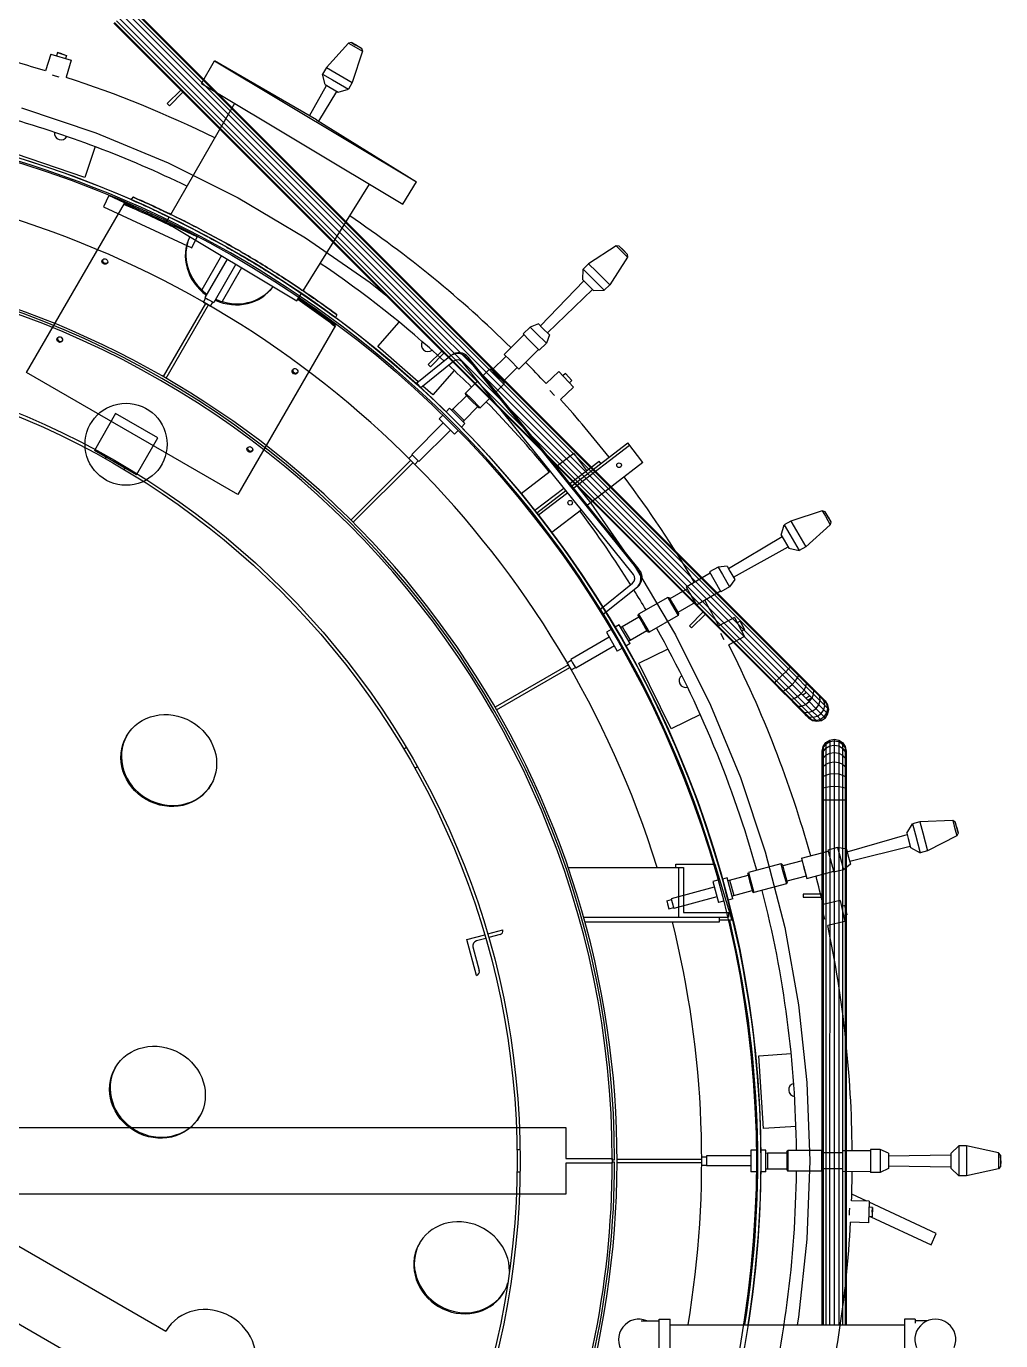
# Model space of a CAD drawing. Header units: metres. Extents: x 0 to 63075, y 0 to 44550.
# Drawn here: x 51485.5 to 51785.4, y 40315.4 to 40720.2 of the extents above; entities that cross this region are included whole.
import ezdxf

# ---------------------------------------------------------------- set-up
doc = ezdxf.new("R2010")
doc.units = ezdxf.units.M
doc.header["$LTSCALE"] = 75
for name, color, linetype in [('GSB', 7, 'Continuous'), ('ML6', 1, 'Continuous'), ('SL1', 8, 'Continuous')]:
    doc.layers.add(name, color=color, linetype=linetype)

# ---------------------------------------------------------------- blocks, each defined once
blk = doc.blocks.new('A$C6bae614f')
at = {"layer": 'SL1'}
for p, q in [((357217.6, 46011.3), (358570.9, 44657.8)), ((357223.2, 46016.9), (358576.5, 44663.4)), ((357226.9, 46020.6), (358580.3, 44667.2)), ((357228.2, 46021.9), (358581.6, 44668.5)), ((358547.1, 44634), (357193.7, 45987.4)), ((357195, 45988.7), (358548.4, 44635.3)), ((357198.8, 45992.5), (358552.1, 44639)), ((357204.4, 45998.1), (358557.7, 44644.6)), ((357211, 46004.7), (358564.3, 44651.2)), ((357078.1, 45927.3), (357076, 45920.6)), ((357078.1, 45927.3), (357096.6, 45921.6)), ((357087.3, 45924.5), (357078.1, 45927.3)), ((357674.8, 45946.7), (357629.6, 45896.7)), ((357680.8, 45947.9), (357674.8, 45946.7)), ((357674.8, 45946.7), (357685.5, 45940.5)), ((357680.8, 45947.9), (357688.5, 45943.4)), ((357691.1, 45942.3), (357680.8, 45947.9)), ((357703.1, 45930.4), (357682.4, 45866.2)), ((357685.5, 45940.5), (357703.1, 45930.4)), ((357688.5, 45943.4), (357701.1, 45936.1)), ((357691.1, 45942.3), (357701.1, 45936.1)), ((357701.1, 45936.1), (357703.1, 45930.4)), ((357064.2, 45924.2), (357053.7, 45889.8)), ((357064.2, 45924.2), (357106.3, 45911.4)), ((357087.3, 45924.5), (357096.6, 45921.6)), ((357096.6, 45921.6), (357094.5, 45915)), ((357106.3, 45911.4), (357095.7, 45876.6)), ((357373.5, 45864.1), (357400.2, 45910.4)), ((357400.2, 45910.4), (357814.4, 45662.1)), ((357609.3, 45789.6), (357400.2, 45910.4)), ((357067.2, 45881.5), (357073.6, 45879.5)), ((357073.6, 45879.5), (357080.9, 45877.3)), ((357629.6, 45896.7), (357621.6, 45883)), ((357621.6, 45883), (357641.7, 45871.5)), ((357627, 45861.5), (357621.6, 45883)), ((357629.6, 45896.7), (357649.6, 45885.2)), ((357641.7, 45871.5), (357674.5, 45852.5)), ((357649.6, 45885.2), (357682.4, 45866.2)), ((357330.7, 45850.5), (357303, 45822.8)), ((357307.5, 45818.3), (357335.1, 45846)), ((357373.5, 45864.1), (357786.2, 45616.8)), ((357594.9, 45797.9), (357629.4, 45860.1)), ((357614.1, 45786.6), (357650.8, 45847.8)), ((357627, 45861.5), (357636.9, 45855.8)), ((357636.9, 45855.8), (357653.2, 45846.4)), ((357653.2, 45846.4), (357674.5, 45852.5)), ((357682.4, 45866.2), (357674.5, 45852.5)), ((357303, 45822.8), (357307.5, 45818.3)), ((357310.2, 45595.5), (357441.7, 45823.3)), ((357004.3, 45813.7), (357156.7, 45762.9)), ((357609.3, 45789.6), (357814.4, 45662.1)), ((357156.7, 45762.9), (357305.1, 45701.5)), ((357134.1, 45671.3), (356992.1, 45719.6)), ((357155.5, 45734.4), (357134.1, 45671.3)), ((357305.1, 45701.5), (357448.7, 45629.6)), ((357581.8, 45438.6), (357718, 45657.6)), ((357786.2, 45616.8), (357814.4, 45662.1)), ((357183.1, 45634.3), (357172.4, 45611.3)), ((357364.4, 45549.8), (357183.1, 45634.3)), ((357232.8, 45631.1), (357229.5, 45625.7)), ((357448.7, 45629.6), (357586.9, 45547.6)), ((357014.9, 45271.2), (357215.2, 45618)), ((357172.4, 45611.3), (357353.6, 45526.7)), ((357262.8, 45600.4), (357261.3, 45597.9)), ((357300.6, 45579), (357307, 45590.1)), ((357300.6, 45579), (357569.1, 45418.1)), ((357353.6, 45526.7), (357364.4, 45549.8)), ((357586.9, 45547.6), (357718.8, 45456)), ((358223.6, 45531), (358166.9, 45494.4)), ((358223.6, 45531), (358232.3, 45522.3)), ((358229.6, 45530.6), (358223.6, 45531)), ((358229.6, 45530.6), (358235.9, 45524.3)), ((358238.1, 45522.5), (358229.6, 45530.6)), ((358232.3, 45522.3), (358246.6, 45507.9)), ((358235.9, 45524.3), (358246.2, 45514)), ((358238.1, 45522.5), (358246.2, 45514)), ((357414.2, 45510.9), (357373.8, 45441)), ((357426, 45503.8), (357380.5, 45425.1)), ((358166.9, 45494.4), (358155.7, 45483.3)), ((358166.9, 45494.4), (358183.3, 45478.1)), ((358246.6, 45507.9), (358210.1, 45451.3)), ((358246.2, 45514), (358246.6, 45507.9)), ((357443.7, 45493.2), (357398.4, 45414.7)), ((357455.6, 45486.1), (357415.6, 45416.8)), ((358155.3, 45461), (358155.7, 45483.3)), ((358155.7, 45483.3), (358172.1, 45466.9)), ((358183.3, 45478.1), (358210.1, 45451.3)), ((357718.8, 45456), (357751.3, 45429.8)), ((358068.2, 45367), (358157.3, 45459.1)), ((358082.6, 45352.5), (358174.7, 45441.7)), ((358155.3, 45461), (358163.4, 45453)), ((358163.4, 45453), (358176.7, 45439.7)), ((358172.1, 45466.9), (358198.9, 45440)), ((358210.1, 45451.3), (358198.9, 45440)), ((357377.2, 45415.5), (357382.1, 45424.2)), ((357377.2, 45415.5), (357382.7, 45412.3)), ((357380.5, 45425.1), (357387.3, 45421.2)), ((357387.3, 45421.2), (357398.4, 45414.7)), ((357391.8, 45407), (357396.9, 45415.6)), ((357569.1, 45418.1), (357578.5, 45433.3)), ((358176.7, 45439.7), (358198.9, 45440)), ((357381.9, 45413.1), (357295.1, 45262.9)), ((357300.6, 45259.7), (357387.4, 45409.9)), ((357382.7, 45412.3), (357391.8, 45407)), ((357607.7, 45397.9), (357609.2, 45400.4)), ((357651.1, 45389.6), (357647.8, 45384.2)), ((357648.2, 45367.9), (357447.9, 45021.2)), ((357734.9, 45324.5), (357778.8, 45374.5)), ((358047, 45364.6), (358032.6, 45350.3)), ((358064.2, 45371), (358047, 45364.6)), ((358047, 45364.6), (358059.6, 45352)), ((358064.2, 45371), (358072.7, 45362.5)), ((358072.7, 45362.5), (358086.6, 45348.6)), ((357993.9, 45308.5), (358034.1, 45348.8)), ((358032.6, 45350.3), (358045.2, 45337.7)), ((358045.2, 45337.7), (358065.9, 45317)), ((358059.6, 45352), (358080.3, 45331.4)), ((358086.6, 45348.6), (358080.3, 45331.4)), ((357817.4, 45252.1), (357734.9, 45324.5)), ((357865.9, 45315.2), (357838.3, 45287.5)), ((357842.8, 45283), (357870.4, 45310.7)), ((357882.6, 45304.5), (357884.8, 45306.3)), ((357993.9, 45308.5), (358005.4, 45297.1)), ((358024.1, 45278.3), (358064.5, 45318.4)), ((358080.3, 45331.4), (358065.9, 45317)), ((357814.9, 45250), (357882.6, 45304.5)), ((357890.5, 45294.6), (357822.9, 45240.1)), ((357838.3, 45287.5), (357842.8, 45283)), ((358258.8, 44857.3), (357908.4, 45292.7)), ((357918.3, 45300.6), (358268.6, 44865.3)), ((358270.8, 44867.1), (357920.5, 45302.4)), ((357997.6, 45304.9), (357968.6, 45275.9)), ((358020.5, 45281.9), (357991.5, 45252.9)), ((358005.4, 45297.1), (358024.1, 45278.3)), ((357447.9, 45021.2), (357014.9, 45271.2)), ((357891.6, 45275.6), (357847.7, 45225.5)), ((357939.5, 45254), (357914.6, 45229.2)), ((357963.2, 45277.8), (357950.5, 45265.1)), ((357963.2, 45277.8), (357974.6, 45266.3)), ((357967, 45277.5), (357963.2, 45277.8)), ((357967, 45277.5), (357976.9, 45267.6)), ((357974.6, 45266.3), (357993.4, 45247.6)), ((357976.9, 45267.6), (357993.1, 45251.3)), ((358106, 45273.2), (358079.7, 45248.7)), ((358106, 45273.2), (358136, 45241)), ((358119.5, 45269), (358114.4, 45264.2)), ((358119.5, 45269), (358132.7, 45254.8)), ((358126.1, 45261.9), (358119.5, 45269)), ((358126.1, 45261.9), (358132.7, 45254.8)), ((358132.7, 45254.8), (358127.6, 45250.1)), ((357822.9, 45240.1), (357814.9, 45250)), ((357847.7, 45225.5), (357827.1, 45243.6)), ((357914.6, 45229.2), (357926, 45217.7)), ((357914.9, 45225.4), (357914.6, 45229.2)), ((357914.9, 45225.4), (357924.8, 45215.5)), ((357993.4, 45247.6), (357977.4, 45231.6)), ((357993.1, 45251.3), (357993.4, 45247.6)), ((358087.2, 45234.7), (358097, 45224.3)), ((358136, 45241), (358109.4, 45216.2)), ((357882, 45197.9), (357874.9, 45190.7)), ((357913.5, 45166.4), (357882, 45197.9)), ((357888.8, 45196.1), (357916.5, 45223.8)), ((357911.7, 45173.1), (357939.4, 45200.9)), ((357924.8, 45215.5), (357941, 45199.3)), ((357926, 45217.7), (357944.8, 45199)), ((357941, 45199.3), (357944.8, 45199)), ((357966.4, 45220.6), (357944.8, 45199)), ((357197.3, 45187.1), (357153.7, 45111.5)), ((357283.9, 45137.1), (357197.3, 45187.1)), ((357868.1, 45184), (357860.4, 45176.3)), ((357860.4, 45176.3), (357891.9, 45144.8)), ((357886.4, 45193.4), (357888.8, 45196.1)), ((357888.8, 45196.1), (357897.4, 45187.4)), ((357897.4, 45187.4), (357911.7, 45173.1)), ((357909.1, 45170.8), (357911.7, 45173.1)), ((357868.9, 45167.9), (357804.3, 45103.3)), ((357883.5, 45153.3), (357818.9, 45088.7)), ((357899.6, 45152.5), (357891.9, 45144.8)), ((357913.5, 45166.4), (357906.3, 45159.2)), ((357240.3, 45061.5), (357283.9, 45137.1)), ((358132.5, 45038.9), (358247.1, 45126.8)), ((358250.9, 45121.8), (358136.5, 45034)), ((358278, 45086.5), (358247.1, 45126.8)), ((357240.3, 45061.5), (357153.7, 45111.5)), ((357179, 45100.4), (357175.8, 45094.9)), ((357802.5, 45091.4), (357679.8, 44968.7)), ((357798.5, 45094.9), (357805.5, 45102)), ((357798.5, 45094.9), (357803.1, 45090.4)), ((357803.1, 45090.4), (357810.5, 45082.9)), ((357804.3, 45103.3), (357809.8, 45097.8)), ((357809.8, 45097.8), (357818.9, 45088.7)), ((357810.5, 45082.9), (357817.6, 45089.9)), ((358100.7, 45078.5), (358136.3, 45105.9)), ((358163.4, 45070.6), (358136.3, 45105.9)), ((357214.8, 45072.4), (357218, 45077.9)), ((357684.3, 44964.2), (357807, 45086.9)), ((358028.6, 45023.2), (358088.4, 45069.1)), ((358128.5, 45043.9), (358188.3, 45089.7)), ((358278, 45086.5), (358164.4, 44999.3)), ((358192.2, 45084.7), (358188.3, 45089.7)), ((358056.6, 44988.7), (358116.2, 45034.4)), ((358060.5, 44983.7), (358120.2, 45029.5)), ((358124.2, 45024.5), (358064.5, 44978.7)), ((358145.5, 45035.6), (358171.6, 45003.1)), ((358060.6, 44983.8), (358091.6, 44943.5)), ((358152.1, 44989.9), (358091.6, 44943.5)), ((358171.6, 45003.1), (358263.2, 44871.2)), ((358646, 44987.4), (358581.8, 44966.8)), ((358646, 44987.4), (358652.2, 44976.7)), ((358651.7, 44985.4), (358646, 44987.4)), ((358651.7, 44985.4), (358656.2, 44977.7)), ((358657.9, 44975.4), (358651.7, 44985.4)), ((358562, 44937.5), (358568.1, 44958.9)), ((358581.8, 44966.8), (358568.1, 44958.9)), ((358568.1, 44958.9), (358579.7, 44938.8)), ((358581.8, 44966.8), (358593.4, 44946.7)), ((358662.3, 44959.2), (358612.3, 44913.9)), ((358652.2, 44976.7), (358662.3, 44959.2)), ((358656.2, 44977.7), (358663.5, 44965.1)), ((358657.9, 44975.4), (358663.5, 44965.1)), ((358663.5, 44965.1), (358662.3, 44959.2)), ((358453.5, 44869.2), (358563.4, 44935.1)), ((358562, 44937.5), (358567.7, 44927.6)), ((358579.7, 44938.8), (358598.6, 44906)), ((358593.4, 44946.7), (358612.3, 44913.9)), ((358463.7, 44851.5), (358575.7, 44913.8)), ((358567.7, 44927.6), (358577.1, 44911.4)), ((358577.1, 44911.4), (358598.6, 44906)), ((358612.3, 44913.9), (358598.6, 44906)), ((358263.2, 44871.2), (358345.2, 44733.1)), ((358366.6, 44831.9), (358415.8, 44860.5)), ((358432.4, 44872.4), (358414.8, 44862.3)), ((358414.8, 44862.3), (358423.7, 44846.8)), ((358450.7, 44874.1), (358432.4, 44872.4)), ((358432.4, 44872.4), (358441.3, 44857)), ((358441.3, 44857), (358455.9, 44831.7)), ((358450.7, 44874.1), (358456.7, 44863.7)), ((358456.7, 44863.7), (358466.5, 44846.7)), ((358189.1, 44785), (358256.8, 44839.5)), ((358267, 44831.4), (358197.1, 44775.1)), ((358369.2, 44827.5), (358333.7, 44807)), ((358366.6, 44831.9), (358375.3, 44816.8)), ((358388, 44795), (358437.3, 44823.3)), ((358423.7, 44846.8), (358438.3, 44821.5)), ((358455.9, 44831.7), (358438.3, 44821.5)), ((358466.5, 44846.7), (358455.9, 44831.7)), ((358329, 44810.2), (358269.4, 44775.8)), ((358329, 44810.2), (358337, 44796.2)), ((358332.5, 44809), (358329, 44810.2)), ((358332.5, 44809), (358339.5, 44796.8)), ((358337, 44796.2), (358350.3, 44773.2)), ((358339.5, 44796.8), (358351, 44776.9)), ((358385.4, 44799.4), (358349.9, 44778.9)), ((358374.7, 44817.9), (358388, 44795)), ((358197.1, 44775.1), (358189.1, 44785)), ((358235.9, 44750.6), (358269.9, 44770.2)), ((358268.7, 44772.1), (358269.4, 44775.8)), ((358268.7, 44772.1), (358275.7, 44760)), ((358269.4, 44775.8), (358277.5, 44761.8)), ((358350.3, 44773.2), (358290.8, 44738.9)), ((358351, 44776.9), (358350.3, 44773.2)), ((358401.2, 44779.9), (358373.5, 44752.2)), ((358378, 44747.8), (358405.7, 44775.4)), ((358465.7, 44768.9), (358434, 44752)), ((358465.7, 44768.9), (358486.4, 44730)), ((358212.9, 44744.2), (358203.5, 44738.8)), ((358229.9, 44754), (358221.1, 44749)), ((358252.1, 44715.5), (358229.9, 44754)), ((358233, 44748.6), (358235.9, 44750.6)), ((358235.9, 44750.6), (358242.1, 44739.9)), ((358242.1, 44739.9), (358252.1, 44722.5)), ((358252.1, 44722.5), (358286.1, 44742.1)), ((358275.7, 44760), (358287.2, 44740.1)), ((358277.5, 44761.8), (358290.8, 44738.9)), ((358287.2, 44740.1), (358290.8, 44738.9)), ((358373.5, 44752.2), (358378, 44747.8)), ((358477.7, 44761.3), (358471.5, 44758)), ((358477.7, 44761.3), (358486.7, 44744.2)), ((358482.3, 44752.7), (358477.7, 44761.3)), ((358486.7, 44744.2), (358480.6, 44740.9)), ((358482.3, 44752.7), (358486.7, 44744.2)), ((358209.4, 44728.5), (358130.3, 44682.8)), ((358203.5, 44738.8), (358225.7, 44700.2)), ((358252.1, 44715.5), (358243.4, 44710.4)), ((358249, 44720.9), (358252.1, 44722.5)), ((358345.2, 44733.1), (358417.1, 44589.4)), ((358437.6, 44736.5), (358444.3, 44723.9)), ((358486.4, 44730), (358454.3, 44712.9)), ((358219.7, 44710.6), (358140.7, 44664.9)), ((358235.1, 44705.7), (358225.7, 44700.2)), ((358270, 44675.2), (358329.7, 44704.6)), ((358125.5, 44671.8), (357975.3, 44585)), ((357978.4, 44579.5), (358128.7, 44666.3)), ((358122.6, 44676.2), (358131.2, 44681.3)), ((358122.6, 44676.2), (358125.8, 44670.6)), ((358125.8, 44670.6), (358131.1, 44661.5)), ((358130.3, 44682.8), (358134.2, 44676)), ((358131.1, 44661.5), (358139.8, 44666.4)), ((358134.2, 44676), (358140.7, 44664.9)), ((358336.3, 44540.6), (358270, 44675.2)), ((358570.9, 44657.8), (358576.5, 44663.4)), ((358576.5, 44663.4), (358580.3, 44667.2)), ((358595, 44645), (358576.5, 44663.4)), ((358580.3, 44667.2), (358581.6, 44668.5)), ((358597.5, 44650), (358580.3, 44667.2)), ((358597.3, 44652.7), (358581.6, 44668.5)), ((358547.1, 44634), (358548.4, 44635.3)), ((358547.1, 44634), (358562.8, 44618.2)), ((358548.4, 44635.3), (358552.1, 44639)), ((358565.6, 44618.1), (358548.4, 44635.3)), ((358552.1, 44639), (358557.7, 44644.6)), ((358570.6, 44620.6), (358552.1, 44639)), ((358557.7, 44644.6), (358564.3, 44651.2)), ((358577, 44625.3), (358557.7, 44644.6)), ((358564.3, 44651.2), (358570.9, 44657.8)), ((358583.9, 44631.7), (358564.3, 44651.2)), ((358590.2, 44638.5), (358570.9, 44657.8)), ((358577, 44625.3), (358583.9, 44631.7)), ((358583.9, 44631.7), (358590.2, 44638.5)), ((358583.9, 44631.7), (358602.5, 44613.1)), ((358590.2, 44638.5), (358595, 44645)), ((358590.2, 44638.5), (358608.5, 44620.2)), ((358595, 44645), (358597.5, 44650)), ((358595, 44645), (358612.5, 44627.5)), ((358597.5, 44650), (358597.3, 44652.7)), ((358597.3, 44652.7), (358612.3, 44637.8)), ((358597.5, 44650), (358613.8, 44633.6)), ((358613.8, 44633.6), (358612.3, 44637.8)), ((358612.3, 44637.8), (358636.9, 44613.2)), ((358612.5, 44627.5), (358613.8, 44633.6)), ((358613.8, 44633.6), (358640.7, 44606.7)), ((358562.8, 44618.2), (358565.6, 44618.1)), ((358562.8, 44618.2), (358577.8, 44603.3)), ((358565.6, 44618.1), (358570.6, 44620.6)), ((358565.6, 44618.1), (358581.9, 44601.7)), ((358570.6, 44620.6), (358577, 44625.3)), ((358570.6, 44620.6), (358633, 44558.2)), ((358611.8, 44590.6), (358577, 44625.3)), ((358588.1, 44603.1), (358595.3, 44607)), ((358595.3, 44607), (358602.5, 44613.1)), ((358602.5, 44613.1), (358608.5, 44620.2)), ((358602.5, 44613.1), (358650.1, 44565.5)), ((358613.8, 44615), (358606.1, 44609.4)), ((358608.5, 44620.2), (358612.5, 44627.5)), ((358608.5, 44620.2), (358638.7, 44590.1)), ((358612.5, 44627.5), (358628.2, 44611.7)), ((358620.3, 44608.5), (358612.5, 44603.1)), ((358625, 44603.8), (358628.2, 44611.7)), ((358628.5, 44619), (358625.7, 44624.4)), ((358628.2, 44611.7), (358628.5, 44619)), ((358628.2, 44611.7), (358651.2, 44588.7)), ((358636.9, 44613.2), (358645.3, 44604.8)), ((358640.7, 44606.7), (358636.9, 44613.2)), ((358640.7, 44606.7), (358655.6, 44591.8)), ((358641.4, 44598.6), (358640.7, 44606.7)), ((358645.3, 44604.8), (358650.5, 44599.5)), ((358649.9, 44597.5), (358645.3, 44604.8)), ((358417.1, 44589.4), (358478.5, 44441.1)), ((358577.8, 44603.3), (358581.9, 44601.7)), ((358577.8, 44603.3), (358591.2, 44589.9)), ((358581.9, 44601.7), (358588.1, 44603.1)), ((358581.9, 44601.7), (358608.8, 44574.8)), ((358591.2, 44589.9), (358596.6, 44587.1)), ((358591.2, 44589.9), (358610.8, 44570.3)), ((358596.6, 44587.1), (358603.8, 44587.3)), ((358602.4, 44578.7), (358608.8, 44574.8)), ((358603.8, 44587.3), (358611.8, 44590.6)), ((358611.8, 44590.6), (358619.2, 44596.4)), ((358625.5, 44576.9), (358611.8, 44590.6)), ((358624.3, 44604.4), (358616.4, 44599.1)), ((358622.9, 44601.2), (358617.8, 44597.8)), ((358618.1, 44597.5), (358619.5, 44598.9)), ((358625, 44603.8), (358619.2, 44596.4)), ((358625.5, 44576.9), (358633.1, 44582.5)), ((358633.1, 44582.5), (358638.7, 44590.1)), ((358638.7, 44590.1), (358641.4, 44598.6)), ((358638.7, 44590.1), (358649, 44579.8)), ((358643.6, 44572), (358649, 44579.8)), ((358649, 44579.8), (358651.2, 44588.7)), ((358649, 44579.8), (358657.6, 44571.2)), ((358651.2, 44588.7), (358649.9, 44597.5)), ((358655.6, 44591.8), (358650.5, 44599.5)), ((358650.5, 44599.5), (358652.3, 44597.8)), ((358651.2, 44588.7), (358657.4, 44582.6)), ((358657.6, 44589.8), (358652.3, 44597.8)), ((358655.4, 44573.3), (358657.4, 44582.6)), ((358657.4, 44582.6), (358655.6, 44591.8)), ((358655.6, 44591.8), (358657.6, 44589.8)), ((358657.4, 44582.6), (358659.4, 44580.5)), ((358659.4, 44580.5), (358657.6, 44589.8)), ((358657.6, 44571.2), (358659.4, 44580.5)), ((358396, 44570.1), (358336.3, 44540.6)), ((358608.8, 44574.8), (358623.8, 44559.9)), ((358608.8, 44574.8), (358617, 44574.2)), ((358610.8, 44570.3), (358616, 44565)), ((358610.8, 44570.3), (358618, 44565.6)), ((358616, 44565), (358623.8, 44559.9)), ((358616, 44565), (358617.8, 44563.3)), ((358617, 44574.2), (358625.5, 44576.9)), ((358617.8, 44563.3), (358625.7, 44558)), ((358618, 44565.6), (358626.8, 44564.3)), ((358623.8, 44559.9), (358633, 44558.2)), ((358623.8, 44559.9), (358625.7, 44558)), ((358635.8, 44566.6), (358625.5, 44576.9)), ((358625.7, 44558), (358635, 44556.1)), ((358626.8, 44564.3), (358635.8, 44566.6)), ((358633, 44558.2), (358642.2, 44560.1)), ((358633, 44558.2), (358635, 44556.1)), ((358635, 44556.1), (358644.4, 44558)), ((358635.8, 44566.6), (358643.6, 44572)), ((358642.2, 44560.1), (358635.8, 44566.6)), ((358650.1, 44565.5), (358642.2, 44560.1)), ((358642.2, 44560.1), (358644.4, 44558)), ((358644.4, 44558), (358652.3, 44563.3)), ((358650.1, 44565.5), (358655.4, 44573.3)), ((358650.1, 44565.5), (358652.3, 44563.3)), ((358652.3, 44563.3), (358657.6, 44571.2)), ((357793.4, 44502.4), (357787.9, 44499.2)), ((358646, 44495.2), (358647.8, 44504.5)), ((358646, 44492.6), (358647.8, 44501.8)), ((358647.8, 44504.5), (358647.8, 43318.3)), ((358647.8, 44504.5), (358653.1, 44512.4)), ((358647.8, 44501.8), (358653.1, 44509.5)), ((358647.8, 44493.7), (358653.1, 44500.8)), ((358653.1, 44512.4), (358661.1, 44517.7)), ((358653.1, 44509.5), (358661.1, 44514.6)), ((358653.1, 44509.5), (358653.1, 44512.4)), ((358653.1, 44509.5), (358653.1, 43318.3)), ((358653.1, 44500.8), (358661.1, 44505.6)), ((358661.1, 44514.6), (358661, 43318.3)), ((358661.1, 44517.7), (358670.4, 44519.6)), ((358661.1, 44514.6), (358661.1, 44517.7)), ((358661.1, 44514.6), (358670.4, 44516.4)), ((358661.1, 44505.6), (358670.4, 44507.2)), ((358670.4, 44519.6), (358679.7, 44517.7)), ((358670.4, 44519.6), (358670.4, 43318.3)), ((358670.4, 44516.4), (358679.7, 44514.6)), ((358670.4, 44507.2), (358679.7, 44505.6)), ((358679.7, 44517.7), (358687.6, 44512.4)), ((358679.7, 44517.7), (358679.7, 43318.3)), ((358679.7, 44514.6), (358687.6, 44509.5)), ((358679.7, 44505.6), (358687.6, 44500.8)), ((358687.6, 44512.4), (358692.9, 44504.5)), ((358687.6, 44512.4), (358687.6, 43318.3)), ((358687.6, 44509.5), (358692.9, 44501.8)), ((358687.6, 44500.8), (358692.9, 44493.7)), ((358692.9, 44504.5), (358692.9, 43318.3)), ((358692.9, 44504.5), (358694.8, 44495.2)), ((358692.9, 44501.8), (358694.8, 44492.6)), ((358646, 43318.3), (358646, 44495.2)), ((358646, 44485.3), (358647.8, 44493.7)), ((358646, 44473.3), (358647.8, 44480.6)), ((358647.8, 44480.6), (358653.1, 44486.8)), ((358653.1, 44486.8), (358661.1, 44491)), ((358653.1, 44468.3), (358661.1, 44471.6)), ((358661.1, 44491), (358670.4, 44492.4)), ((358661.1, 44471.6), (358670.4, 44472.7)), ((358670.4, 44492.4), (358679.7, 44491)), ((358670.4, 44472.7), (358679.7, 44471.6)), ((358679.7, 44491), (358687.6, 44486.8)), ((358679.7, 44471.6), (358687.6, 44468.3)), ((358687.6, 44486.8), (358692.9, 44480.6)), ((358692.9, 44493.7), (358694.8, 44485.3)), ((358692.9, 44480.6), (358694.8, 44473.3)), ((358694.8, 44492.6), (358694.8, 44495.2)), ((358694.8, 44492.6), (358694.8, 43318.3)), ((357810.4, 44460.2), (357815.9, 44463.4)), ((358646, 44457.5), (358647.8, 44463.3)), ((358647.8, 44442.6), (358653.1, 44446)), ((358647.8, 44463.3), (358653.1, 44468.3)), ((358653.1, 44446), (358661.1, 44448.3)), ((358661.1, 44448.3), (358670.4, 44449.1)), ((358670.4, 44449.1), (358679.7, 44448.3)), ((358679.7, 44448.3), (358687.6, 44446)), ((358687.6, 44468.3), (358692.9, 44463.3)), ((358687.6, 44446), (358692.9, 44442.6)), ((358692.9, 44463.3), (358694.8, 44457.5)), ((358478.5, 44441.1), (358529.2, 44288.7)), ((358646, 44438.5), (358647.8, 44442.6)), ((358646, 44417.4), (358647.8, 44419.5)), ((358647.8, 44419.5), (358653.1, 44421.2)), ((358653.1, 44421.2), (358661.1, 44422.4)), ((358661.1, 44422.4), (358670.4, 44422.8)), ((358670.4, 44422.8), (358679.7, 44422.4)), ((358679.7, 44422.4), (358687.6, 44421.2)), ((358687.6, 44421.2), (358692.9, 44419.5)), ((358692.9, 44442.6), (358694.8, 44438.5)), ((358692.9, 44419.5), (358694.8, 44417.4)), ((358646, 44395.2), (358694.8, 44395.2)), ((358819.3, 44326.6), (358830.7, 44345.6)), ((358846, 44349.7), (358830.7, 44345.6)), ((358830.7, 44345.6), (358836.7, 44323.3)), ((358913.4, 44353), (358846, 44349.7)), ((358846, 44349.7), (358852, 44327.3)), ((358913.4, 44353), (358916.6, 44341.1)), ((358918.4, 44349.6), (358913.4, 44353)), ((358916.6, 44341.1), (358921.8, 44321.5)), ((358918.4, 44349.6), (358920.7, 44341)), ((358921.7, 44338.4), (358918.4, 44349.6)), ((358920.7, 44341), (358924.5, 44327)), ((358921.7, 44338.4), (358924.5, 44327)), ((358696.8, 44288.7), (358820, 44323.9)), ((358819.3, 44326.6), (358822.3, 44315.5)), ((358822.3, 44315.5), (358827.1, 44297.4)), ((358836.7, 44323.3), (358846.5, 44286.6)), ((358852, 44327.3), (358861.8, 44290.7)), ((358921.8, 44321.5), (358861.8, 44290.7)), ((358924.5, 44327), (358921.8, 44321.5)), ((358529.2, 44288.7), (358569, 44133)), ((358603.2, 44275.2), (358658.2, 44290)), ((358677.3, 44297.3), (358657.6, 44292)), ((358657.6, 44292), (358662.3, 44274.8)), ((358677.3, 44297.3), (358681.9, 44280)), ((358695.3, 44294.1), (358677.3, 44297.3)), ((358695.3, 44294.1), (358698.4, 44282.5)), ((358698.4, 44282.5), (358703.5, 44263.5)), ((358702.1, 44269), (358826.4, 44300.1)), ((358827.1, 44297.4), (358846.5, 44286.6)), ((358861.8, 44290.7), (358846.5, 44286.6)), ((358125.2, 44256.1), (358361.5, 44256.1)), ((358345.6, 44263.2), (358425.6, 44263.1)), ((358345.6, 44256.1), (358345.6, 44263.2)), ((358352, 44154.5), (358352, 44256.1)), ((358361.5, 44256.1), (358361.5, 44164)), ((358425.6, 44263.1), (358460.6, 44148.1)), ((358561.2, 44263.9), (358494.9, 44246.1)), ((358561.2, 44263.9), (358565.4, 44248.3)), ((358564.4, 44261.8), (358561.2, 44263.9)), ((358564.4, 44261.8), (358568, 44248.2)), ((358604.6, 44270.2), (358565, 44259.6)), ((358603.2, 44275.2), (358607.7, 44258.3)), ((358607.4, 44259.5), (358614.3, 44233.9)), ((358607.7, 44258.3), (358613, 44238.9)), ((358662.3, 44274.8), (358669.8, 44246.5)), ((358681.9, 44280), (358689.5, 44251.8)), ((358703.5, 44263.5), (358689.5, 44251.8)), ((358432.1, 44230.2), (358421.5, 44227.4)), ((358421.5, 44227.4), (358433.1, 44184.4)), ((358451, 44235.3), (358441.2, 44232.7)), ((358462.5, 44192.3), (358451, 44235.3)), ((358452.6, 44229.3), (358455.9, 44230.4)), ((358455.9, 44230.4), (358493.8, 44240.5)), ((358455.9, 44230.4), (358459.1, 44218.5)), ((358493.2, 44242.7), (358494.9, 44246.1)), ((358493.2, 44242.7), (358496.9, 44229.2)), ((358494.9, 44246.1), (358499.1, 44230.5)), ((358496.9, 44229.2), (358502.8, 44207)), ((358499.1, 44230.5), (358505.9, 44204.9)), ((358565.4, 44248.3), (358572.3, 44222.7)), ((358568, 44248.2), (358573.9, 44226.1)), ((358613, 44238.9), (358573.4, 44228.3)), ((358614.3, 44233.9), (358669.3, 44248.5)), ((358689.5, 44251.8), (358669.8, 44246.5)), ((358424.6, 44215.9), (358336.4, 44192.3)), ((358459.1, 44218.5), (358464.3, 44199.1)), ((358464.3, 44199.1), (358502.2, 44209.2)), ((358502.8, 44207), (358505.9, 44204.9)), ((358572.3, 44222.7), (358505.9, 44204.9)), ((358573.9, 44226.1), (358572.3, 44222.7)), ((358606.9, 44201.5), (358606.9, 44195.2)), ((358646, 44201.5), (358606.9, 44201.5)), ((358327.2, 44187.9), (358336.9, 44190.5)), ((358327.2, 44187.9), (358328.9, 44181.7)), ((358328.9, 44181.7), (358331.6, 44171.5)), ((358331.6, 44171.5), (358341.3, 44174)), ((358336.4, 44192.3), (358338.4, 44184.7)), ((358338.4, 44184.7), (358341.8, 44172.3)), ((358430, 44196), (358341.8, 44172.3)), ((358443.6, 44187.2), (358433.1, 44184.4)), ((358462.5, 44192.3), (358452.7, 44189.7)), ((358460.9, 44198.4), (358464.3, 44199.1)), ((358606.9, 44195.2), (358646, 44195.2)), ((358682.6, 44188.6), (358647.6, 44180.5)), ((358682.6, 44188.6), (358692.5, 44145.7)), ((358692.2, 44178.1), (358685.4, 44176.6)), ((358692.2, 44178.1), (358696.6, 44159.3)), ((358694.5, 44168.7), (358692.2, 44178.1)), ((358156.8, 44154.5), (358453.6, 44154.5)), ((358361.5, 44164), (358453.6, 44164)), ((358435.4, 44145), (358435.4, 44154.5)), ((358460.6, 44148.1), (358435.4, 44148.1)), ((358453.6, 44164), (358453.6, 44154.5)), ((358647.1, 44164.6), (358648.6, 44158.2)), ((358648.6, 44158.2), (358650.3, 44150.7)), ((358696.6, 44159.3), (358689.8, 44157.7)), ((358694.5, 44168.7), (358696.6, 44159.3)), ((357960, 44120.2), (357991.1, 44128.5)), ((358159.4, 44145), (358435.4, 44145)), ((358569, 44133), (358597.5, 43975)), ((358692.5, 44145.7), (358657.1, 44137.5)), ((357917.5, 44108.8), (357953.9, 44118.5)), ((357937.2, 44035.2), (357917.5, 44108.8)), ((357929.9, 44093.5), (357942.9, 44045)), ((357956.1, 44110.8), (357936.9, 44105.7)), ((357985.4, 44118.7), (357962.2, 44112.5)), ((358597.5, 43975), (358614.6, 43815.3)), ((358515.8, 43870.5), (358582.3, 43874.9)), ((358525.6, 43720.9), (358515.8, 43870.5)), ((358614.6, 43815.3), (358620.4, 43654.8)), ((356662.5, 43723.1), (358120.3, 43723)), ((358120.3, 43723), (358120.3, 43659.5)), ((358592.1, 43725.2), (358525.6, 43720.9)), ((358026.5, 43677.3), (358020.2, 43677.3)), ((358398.5, 43663.2), (358408.5, 43663.3)), ((358398.5, 43663.2), (358398.5, 43656.8)), ((358408.5, 43665.1), (358408.5, 43657.3)), ((358499.8, 43665.1), (358408.5, 43665.1)), ((358499.8, 43677), (358499.8, 43632.5)), ((358510.7, 43677), (358499.8, 43677)), ((358530.3, 43677), (358520.2, 43677)), ((358530.3, 43632.5), (358530.3, 43677)), ((358530.3, 43670.7), (358533.8, 43671)), ((358533.8, 43671), (358533.8, 43658.7)), ((358533.8, 43671), (358573, 43671)), ((358573, 43673.2), (358575.5, 43676.1)), ((358573, 43673.2), (358573, 43659.2)), ((358575.5, 43676.1), (358575.5, 43659.9)), ((358644.2, 43676.1), (358575.5, 43676.1)), ((358644.2, 43676.1), (358644.2, 43659.9)), ((358646.7, 43673.2), (358644.2, 43676.1)), ((358646.7, 43673.2), (358646.7, 43659.2)), ((358687.7, 43671), (358646.7, 43671)), ((358687.7, 43676.1), (358744.6, 43676.3)), ((358687.7, 43676.1), (358687.7, 43658.7)), ((358744.6, 43678.3), (358744.6, 43660.4)), ((358764.9, 43678.3), (358744.6, 43678.3)), ((358764.9, 43678.3), (358764.9, 43660.4)), ((358781.6, 43670.6), (358764.9, 43678.3)), ((358781.6, 43670.6), (358781.6, 43658.6)), ((358781.6, 43665), (358909.7, 43667.1)), ((358909.7, 43669.8), (358925.7, 43685.3)), ((358909.7, 43669.8), (358909.7, 43658.4)), ((358925.7, 43685.3), (358925.7, 43662.1)), ((358941.5, 43685.3), (358925.7, 43685.3)), ((358925.7, 43662.1), (358925.7, 43624.2)), ((358941.5, 43685.3), (358941.5, 43662.1)), ((359007.4, 43671), (358941.5, 43685.3)), ((358941.5, 43662.1), (358941.5, 43624.2)), ((359007.4, 43671), (359007.4, 43658.7)), ((359011.4, 43666.5), (359007.4, 43671)), ((359011.4, 43666.5), (359011.4, 43657.6)), ((359011.7, 43654.7), (359011.4, 43666.5)), ((358120.3, 43659.5), (358215.6, 43659.5)), ((358215.6, 43650), (358120.3, 43650)), ((358120.3, 43650), (358120.3, 43586.5)), ((358215.6, 43650), (358215.6, 43659.5)), ((358215.6, 43657.1), (358220.3, 43657.1)), ((358220.3, 43652.4), (358215.6, 43652.4)), ((358398.8, 43657.9), (358225.3, 43657.9)), ((358225.3, 43651.6), (358398.8, 43651.6)), ((358398.5, 43656.8), (358398.5, 43646.3)), ((358398.5, 43646.3), (358408.5, 43646.2)), ((358408.5, 43657.3), (358408.5, 43644.4)), ((358499.8, 43644.4), (358408.5, 43644.4)), ((358530.3, 43638.8), (358533.8, 43638.6)), ((358533.8, 43658.7), (358533.8, 43638.6)), ((358533.8, 43638.6), (358573, 43638.5)), ((358573, 43659.2), (358573, 43636.3)), ((358573, 43636.3), (358575.5, 43633.4)), ((358575.5, 43659.9), (358575.5, 43633.4)), ((358620.4, 43654.8), (358614.6, 43494.2)), ((358644.2, 43659.9), (358644.2, 43633.4)), ((358646.7, 43636.3), (358644.2, 43633.4)), ((358646.7, 43659.2), (358646.7, 43636.3)), ((358687.7, 43638.5), (358646.7, 43638.5)), ((358687.7, 43659.9), (358687.7, 43633.4)), ((358744.6, 43660.4), (358744.6, 43631.2)), ((358764.9, 43660.4), (358764.9, 43631.2)), ((358781.6, 43638.9), (358764.9, 43631.2)), ((358781.6, 43658.6), (358781.6, 43638.9)), ((358781.6, 43644.5), (358909.7, 43642.4)), ((358909.7, 43658.4), (358909.7, 43639.7)), ((358909.7, 43639.7), (358925.7, 43624.2)), ((359007.4, 43638.4), (358941.5, 43624.2)), ((359007.4, 43658.7), (359007.4, 43638.4)), ((359011.4, 43643), (359007.4, 43638.4)), ((359011.4, 43657.6), (359011.4, 43643)), ((359011.7, 43654.7), (359011.4, 43643)), ((358020.2, 43632.3), (358026.5, 43632.3)), ((358510.7, 43632.5), (358499.8, 43632.5)), ((358530.3, 43632.5), (358520.2, 43632.5)), ((358644.2, 43633.4), (358575.5, 43633.4)), ((358687.7, 43633.4), (358744.6, 43633.2)), ((358764.9, 43631.2), (358744.6, 43631.2)), ((358941.5, 43624.2), (358925.7, 43624.2)), ((358120.3, 43586.5), (356662.5, 43586.6)), ((358737.3, 43572.1), (358706.5, 43586.5)), ((356850, 43565.6), (357300.3, 43305.6)), ((358701.5, 43558), (358701.3, 43551.3)), ((358742, 43571.9), (358706.1, 43573.2)), ((358742, 43571.9), (358740.5, 43528)), ((358748.6, 43559.4), (358741.6, 43559.6)), ((358879.7, 43505.7), (358741.9, 43569.9)), ((358748.6, 43559.4), (358747.9, 43540)), ((358748.3, 43549.7), (358748.6, 43559.4)), ((358701.3, 43551.3), (358701, 43543.7)), ((358740.5, 43528), (358704.1, 43529.2)), ((358747.9, 43540), (358740.9, 43540.3)), ((358745.8, 43540.1), (358868.9, 43482.7)), ((358748.3, 43549.7), (358747.9, 43540)), ((357811.2, 42850.8), (356642.2, 43525.7)), ((358868.9, 43482.7), (358879.7, 43505.7)), ((358614.6, 43494.2), (358597.5, 43334.5)), ((358274.4, 43327.1), (358311.6, 43327.1)), ((358311.6, 43246.2), (358311.6, 43330.2)), ((358311.6, 43330.2), (358333.9, 43330.2)), ((358333.9, 43246.2), (358333.9, 43330.2)), ((358333.9, 43318.4), (358814.2, 43318.3)), ((358597.5, 43334.5), (358594.5, 43318.4)), ((358814.2, 43330.2), (358814.2, 43246.1)), ((358836.4, 43330.2), (358814.2, 43330.2)), ((358836.4, 43330.2), (358836.4, 43322.2)), ((358861.7, 43327), (358836.4, 43327))]:
    blk.add_line(p, q, dxfattribs=at)
for centre, radius in [((356370.3, 43654.8), 2150), ((356370.3, 43654.8), 2140.5), ((356370.3, 43654.8), 1656.3), ((356370.3, 43654.8), 1650), ((357218.7, 45124.1), 84.1), ((358229.3, 45081.2), 4.76), ((358129.1, 45004.3), 4.76)]:
    blk.add_circle(centre, radius, dxfattribs=at)
for centre, radius, start, end in [((356370.3, 43654.8), 2337.1, 72.9981, 74.4735), ((356370.3, 43654.8), 2337.1, 63.8378, 71.9194), ((356370.3, 43654.8), 2150, 350.9962, 178.8135), ((356370.3, 43654.8), 2222.8, 64.0356, 74.448), ((357085.6, 45761.7), 13.5, 170.583, 331.9133), ((356370.3, 43654.8), 2143.5, 16.3021, 75.1114), ((356370.3, 43654.8), 2028.5, 17.2423, 72.4721), ((356370.3, 43654.8), 2337.1, 45.5228, 55.9961), ((356370.3, 43654.8), 1855, 312.7636, 227.9089), ((356370.3, 43654.8), 1850, 0.0718, 89.9244), ((356370.3, 43654.8), 1845.2, 0.072, 89.9242), ((356370.3, 43654.8), 2222.8, 47.5478, 55.8863), ((356539.1, 43883.5), 1865.8, 53.5425, 53.7621), ((356540.4, 43885.4), 1869.8, 53.5586, 53.7763), ((357837.4, 45327.6), 13.5, 148.0817, 309.4146), ((356370.3, 43654.8), 2222.8, 45.5483, 47.2168), ((356370.3, 43654.8), 2337.1, 42.9981, 44.4735), ((356370.3, 43654.8), 2222.8, 39.4626, 44.448), ((356370.3, 43654.8), 2337.1, 38.1208, 41.9194), ((356370.3, 43654.8), 2337.1, 30.5228, 36.8754), ((356370.3, 43654.8), 2222.8, 32.1133, 36.8434), ((356370.3, 43654.8), 2222.8, 30.5483, 31.7835), ((356370.3, 43654.8), 2337.1, 27.9981, 29.4735), ((356370.3, 43654.8), 2222.8, 15.5483, 29.448), ((356370.3, 43654.8), 2337.1, 15.5228, 26.9194), ((358365.9, 44638.9), 13.5, 125.5807, 286.9156), ((356370.3, 43654.8), 2337.1, 12.9981, 14.4735), ((356370.3, 43654.8), 2222.8, 0.5482, 14.448), ((356370.3, 43654.8), 2143.5, 350.9687, 13.3057), ((357983.3, 44126.4), 8, 284.9981, 14.9981), ((356370.3, 43654.8), 2028.5, 350.4521, 13.9828), ((356370.3, 43654.8), 2337.1, 0.5228, 11.9194), ((357939.5, 44096), 10, 104.9981, 194.9981), ((357935.1, 44042.9), 8, 284.9981, 14.9981), ((358590.6, 43800.3), 13.5, 103.0801, 264.4161), ((356370.3, 43654.8), 1845.2, 312.773, 359.9242), ((356370.3, 43654.8), 1850, 312.7684, 359.9244), ((356370.3, 43654.8), 2222.8, 345.5482, 359.448), ((356370.3, 43654.8), 2337.1, 357.9981, 359.4734), ((356370.3, 43654.8), 2337.1, 345.5228, 356.9194), ((358270.4, 43288.2), 42, 67.5869, 292.4094), ((358877.7, 43288.2), 42, 337.5869, 202.4094)]:
    blk.add_arc(centre, radius, start, end, dxfattribs=at)
for centre, major_axis, ratio, start_param, end_param in [((356585.4, 44027.3), (1598.8, -923.1), 0.92388, 1.644656, 1.706628), ((356586.6, 44029.4), (1598.8, -923.1), 0.92388, 1.655671, 1.706628), ((357438.3, 45504.5), (-86.6, 50), 0.92388, 0.05679, 1.467298), ((357439.5, 45506.6), (-86.6, 50), 0.92388, 0.083191, 1.467302), ((357176.4, 45500.8), (-5.2, 3), 0.92388, 0.220982, 1.178097), ((357176.4, 45500.8), (5.2, -3), 0.92388, 4.31969, 6.062203), ((357438.3, 45504.5), (86.6, -50), 0.92388, 4.815902, 6.191089), ((357439.5, 45506.6), (86.6, -50), 0.92388, 4.815898, 6.164689), ((356585.4, 44027.3), (1598.8, -923.1), 0.92388, 1.434965, 1.485909), ((356586.6, 44029.4), (1598.8, -923.1), 0.92388, 1.434965, 1.485866), ((357084, 45340.8), (-5.2, 3), 0.92388, 0.220982, 1.178097), ((357084, 45340.8), (5.2, -3), 0.92388, 4.31969, 6.062203), ((357898.5, 45284.7), (-15.9, 19.8), 0.999901, 4.712389, 6.283185), ((357900.7, 45286.5), (-15.9, 19.8), 0.999901, 4.712389, 6.283185), ((357898.5, 45284.7), (-7.96, 9.89), 0.999901, 4.712389, 6.283185), ((357566.1, 45275.8), (-5.2, 3), 0.92388, 0.220982, 1.963495), ((357566.1, 45275.8), (5.2, -3), 0.92388, 5.105088, 6.062203), ((357473.7, 45115.8), (-5.2, 3), 0.92388, 0.220982, 1.963495), ((357473.7, 45115.8), (5.2, -3), 0.92388, 5.105088, 6.062203), ((358248.9, 44849.4), (7.96, -9.89), 0.999901, 0, 1.570796), ((358248.9, 44849.4), (15.9, -19.8), 0.999901, 0, 1.570796), ((358251.1, 44851.1), (15.9, -19.8), 0.999901, 0, 1.570796), ((357307.4, 44477.8), (86.6, -50), 0.92388, 3.154744, 6.270034), ((357284.3, 43797.7), (86.6, -50), 0.92388, 3.154744, 6.270034), ((357906.6, 43435.6), (86.6, -50), 0.92388, 1.963495, 6.506829), ((357906.6, 43435.6), (86.6, -50), 0.92388, 0.480816, 1.963495), ((357907.8, 43437.7), (86.6, -50), 0.92388, 3.154744, 6.270034), ((357386.9, 43255.6), (-86.6, 50), 0.92388, 3.141593, 6.283185)]:
    blk.add_ellipse(centre, major_axis=major_axis, ratio=ratio, start_param=start_param, end_param=end_param, dxfattribs=at)
for centre, major_axis in [((357175.2, 45498.7), (5.2, -3)), ((357082.8, 45338.7), (5.2, -3)), ((357564.9, 45273.7), (5.2, -3)), ((357472.5, 45113.7), (5.2, -3)), ((357306.2, 44475.7), (86.6, -50)), ((357283, 43795.6), (86.6, -50))]:
    blk.add_ellipse(centre, major_axis=major_axis, ratio=0.92388, dxfattribs=at)
for points, knots in [([(357232.7, 45631.2), (357232.5, 45631.2), (357238.4, 45628.7), (357249.7, 45623.7), (357255.4, 45621.1), (357262.4, 45618), (357270.6, 45614.2), (357278.7, 45610.5), (357287.8, 45606.2), (357297.5, 45601.6), (357312.1, 45594.7), (357329.5, 45586.2), (357348.4, 45576.6), (357361, 45570.1), (357374.4, 45563.2), (357387.9, 45555.9), (357401.5, 45548.7), (357415.3, 45541.1), (357428.9, 45533.4), (357435.6, 45529.6), (357442.3, 45525.8), (357448.9, 45522), (357475.3, 45506.8), (357502.8, 45490.1), (357527.9, 45474.1), (357540.5, 45466.1), (357552.5, 45458.3), (357563.4, 45451), (357574.4, 45443.7), (357584.5, 45436.9), (357593.3, 45430.8), (357606.6, 45421.6), (357618.5, 45413.2), (357627.8, 45406.5), (357634, 45402.1), (357639, 45398.4), (357642.8, 45395.7), (357646.5, 45392.9), (357649, 45391.1), (357650.2, 45390.2), (357650.8, 45389.8), (357651.1, 45389.6), (357651.1, 45389.6)], [-728.380056, -728.380056, -728.380056, -728.380056, -637.295185, -637.295185, -637.295185, -591.759736, -591.759736, -591.759736, -546.224287, -546.224287, -546.224287, -477.905697, -477.905697, -477.905697, -432.359971, -432.359971, -432.359971, -386.814244, -386.814244, -386.814244, -364.041381, -364.041381, -364.041381, -273.034959, -273.034959, -273.034959, -227.531747, -227.531747, -227.531747, -182.028536, -182.028536, -182.028536, -113.767835, -113.767835, -113.767835, -68.260701, -68.260701, -68.260701, -22.753567, -22.753567, -22.753567, 0, 0, 0, 0]), ([(357651.1, 45389.6), (357651.3, 45389.4), (357646.2, 45393.2), (357636.2, 45400.5), (357631.2, 45404.1), (357624.9, 45408.6), (357617.7, 45413.8), (357610.4, 45418.9), (357602.1, 45424.7), (357593.3, 45430.8), (357580.1, 45439.9), (357564.1, 45450.7), (357546.3, 45462.3), (357534.4, 45470), (357521.8, 45478), (357508.7, 45486.2), (357495.6, 45494.3), (357482.2, 45502.4), (357468.8, 45510.4), (357462.1, 45514.3), (357455.5, 45518.2), (357448.9, 45522), (357422.6, 45537.3), (357394.2, 45552.8), (357367.8, 45566.6), (357354.6, 45573.5), (357341.9, 45579.9), (357330, 45585.8), (357318.2, 45591.7), (357307.3, 45597), (357297.5, 45601.6), (357282.9, 45608.6), (357269.7, 45614.7), (357259.2, 45619.4), (357252.3, 45622.5), (357246.5, 45625.1), (357242.3, 45627), (357238, 45628.9), (357235.2, 45630.1), (357233.8, 45630.7), (357233.1, 45631), (357232.8, 45631.1), (357232.7, 45631.2)], [0, 0, 0, 0, 91.014268, 91.014268, 91.014268, 136.521402, 136.521402, 136.521402, 182.028536, 182.028536, 182.028536, 250.283353, 250.283353, 250.283353, 295.786564, 295.786564, 295.786564, 341.289775, 341.289775, 341.289775, 364.041381, 364.041381, 364.041381, 455.132834, 455.132834, 455.132834, 500.67856, 500.67856, 500.67856, 546.224287, 546.224287, 546.224287, 614.527461, 614.527461, 614.527461, 660.06291, 660.06291, 660.06291, 705.598359, 705.598359, 705.598359, 728.352116, 728.352116, 728.352116, 728.352116]), ([(357229.5, 45625.7), (357229.2, 45625.8), (357235.1, 45623.3), (357246.5, 45618.2), (357252.1, 45615.7), (357259.2, 45612.5), (357267.3, 45608.8), (357275.4, 45605.1), (357284.6, 45600.8), (357294.2, 45596.2), (357308.8, 45589.3), (357326.2, 45580.8), (357345.1, 45571.2), (357357.8, 45564.7), (357371.1, 45557.8), (357384.7, 45550.5), (357398.2, 45543.3), (357412.1, 45535.7), (357425.6, 45528), (357432.4, 45524.2), (357439.1, 45520.4), (357445.7, 45516.6), (357472, 45501.4), (357499.6, 45484.7), (357524.7, 45468.7), (357537.2, 45460.7), (357549.2, 45452.9), (357560.2, 45445.6), (357571.2, 45438.3), (357581.2, 45431.5), (357590.1, 45425.4), (357603.4, 45416.2), (357615.2, 45407.8), (357624.5, 45401.1), (357630.7, 45396.7), (357635.7, 45393), (357639.5, 45390.3), (357643.3, 45387.5), (357645.7, 45385.7), (357646.9, 45384.8), (357647.5, 45384.4), (357647.8, 45384.2), (357647.8, 45384.2)], [728.356272, 728.356272, 728.356272, 728.356272, 819.416942, 819.416942, 819.416942, 864.940294, 864.940294, 864.940294, 910.463645, 910.463645, 910.463645, 978.801475, 978.801475, 978.801475, 1024.360029, 1024.360029, 1024.360029, 1069.918582, 1069.918582, 1069.918582, 1092.697859, 1092.697859, 1092.697859, 1183.686016, 1183.686016, 1183.686016, 1229.180095, 1229.180095, 1229.180095, 1274.674174, 1274.674174, 1274.674174, 1342.949038, 1342.949038, 1342.949038, 1388.465614, 1388.465614, 1388.465614, 1433.98219, 1433.98219, 1433.98219, 1456.740478, 1456.740478, 1456.740478, 1456.740478]), ([(357236.3, 45622.7), (357233.5, 45624), (357231.6, 45624.8), (357230.6, 45625.2), (357230, 45625.5), (357229.7, 45625.6), (357229.5, 45625.7)], [670.725964, 670.725964, 670.725964, 670.725964, 705.608563, 705.608563, 705.608563, 724.286686, 724.286686, 724.286686, 724.286686]), ([(357236.2, 45622.8), (357238.9, 45621.6), (357242.3, 45620.1), (357246.5, 45618.2), (357252.1, 45615.7), (357259.2, 45612.5), (357267.3, 45608.8), (357275.4, 45605.1), (357284.6, 45600.8), (357294.2, 45596.2), (357298.3, 45594.3), (357302.6, 45592.2), (357307, 45590.1)], [-670.715338, -670.715338, -670.715338, -670.715338, -637.323536, -637.323536, -637.323536, -591.800184, -591.800184, -591.800184, -546.276832, -546.276832, -546.276832, -527.26364, -527.26364, -527.26364, -527.26364]), ([(357239.5, 45628.2), (357242.2, 45627), (357245.6, 45625.5), (357249.7, 45623.7), (357255.4, 45621.1), (357262.4, 45618), (357270.5, 45614.2), (357278.6, 45610.5), (357287.8, 45606.2), (357297.5, 45601.6), (357301.5, 45599.7), (357305.8, 45597.7), (357310.2, 45595.5)], [786.208983, 786.208983, 786.208983, 786.208983, 819.412261, 819.412261, 819.412261, 864.935349, 864.935349, 864.935349, 910.458438, 910.458438, 910.458438, 929.338736, 929.338736, 929.338736, 929.338736]), ([(357310.2, 45595.5), (357305.8, 45597.7), (357301.5, 45599.7), (357297.5, 45601.6), (357282.9, 45608.6), (357269.7, 45614.7), (357259.2, 45619.4), (357252.3, 45622.5), (357246.5, 45625.1), (357242.3, 45627), (357241.3, 45627.4), (357240.4, 45627.8), (357239.6, 45628.2)], [-929.312451, -929.312451, -929.312451, -929.312451, -910.458438, -910.458438, -910.458438, -842.173805, -842.173805, -842.173805, -796.650716, -796.650716, -796.650716, -786.198449, -786.198449, -786.198449, -786.198449]), ([(357642.1, 45388.4), (357639.7, 45390.1), (357636.7, 45392.3), (357632.9, 45395.1), (357627.9, 45398.7), (357621.7, 45403.2), (357614.4, 45408.3), (357607.1, 45413.5), (357598.9, 45419.3), (357590, 45425.4), (357586.4, 45427.9), (357582.5, 45430.5), (357578.5, 45433.3)], [57.032025, 57.032025, 57.032025, 57.032025, 91.033152, 91.033152, 91.033152, 136.549728, 136.549728, 136.549728, 182.066304, 182.066304, 182.066304, 200.86403, 200.86403, 200.86403, 200.86403])]:
    blk.add_open_spline(points, degree=3, knots=knots, dxfattribs=at)
for points in [[(357229.5, 45625.7), (357229.5, 45625.7), (357229.5, 45625.7), (357229.5, 45625.7)], [(357651.1, 45389.6), (357651.2, 45389.5), (357649.3, 45390.9), (357645.4, 45393.8)]]:
    blk.add_open_spline(points, degree=3, dxfattribs=at)
blk = doc.blocks.new('zw$15D4')
at = {"layer": 'ML6', "xscale": 0.2502808837766805, "yscale": 0.2502808837766805, "zscale": 0.2502808837766805}
blk.add_blockref('A$C6bae614f', (-85544.74, -3177.34), dxfattribs=at)

msp = doc.modelspace()

# ---------------------------------------------------------------- block references
at = {"layer": 'GSB', "xscale": 0.6000000000000068, "yscale": 0.6000000000000068, "zscale": 0.6000000000000068}
msp.add_blockref('zw$15D4', (49200, 35721.63), dxfattribs=at)

doc.saveas('drawing.dxf')
